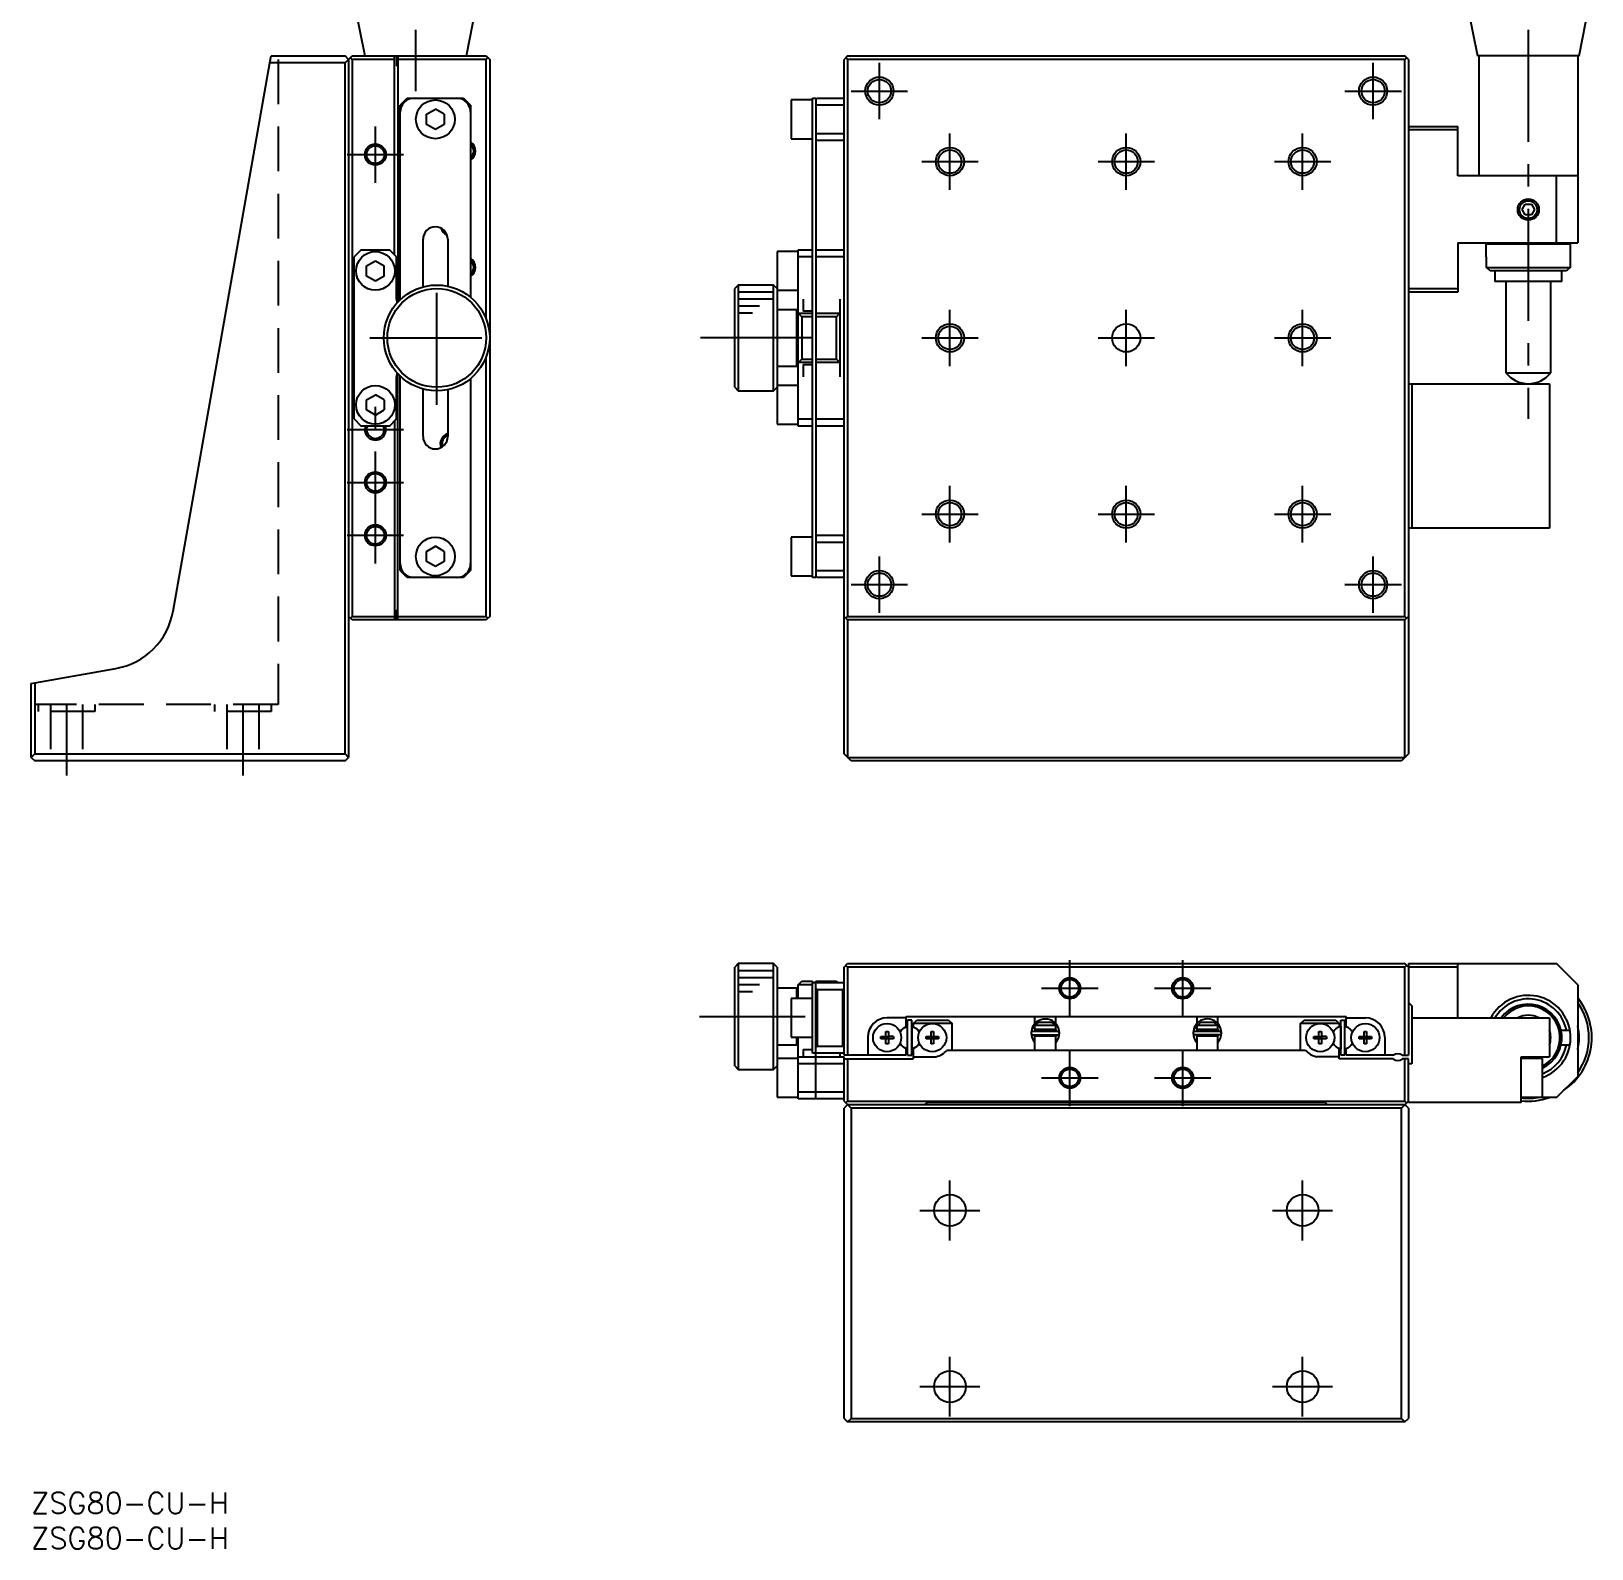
# Model space of a CAD drawing. Extents: x 0 to 486, y -8 to 348.
# Drawn here: x 0 to 221.2, y -8 to 207.2 of the extents above; entities that cross this region are included whole.
import ezdxf

# ---------------------------------------------------------------- set-up
doc = ezdxf.new("R2010")
doc.units = 0
doc.header["$LTSCALE"] = 0.5
doc.linetypes.add('CENTER', pattern=[50.8, 31.75, -6.35, 6.35, -6.35])
doc.linetypes.add('DASHED', pattern=[19.05, 12.7, -6.35])
for name, color, linetype in [('MSM_CENTER', 1, 'CENTER'), ('MSM_CONTINUOUS', 7, 'CONTINUOUS'), ('MSM_DASHED', 4, 'DASHED'), ('MSM_NARROW', 5, 'CONTINUOUS'), ('MSM_PART_NUMBER', 7, 'CONTINUOUS')]:
    doc.layers.add(name, color=color, linetype=linetype)
doc.styles.get("Standard").update_dxf_attribs({"font": 'txt.shx', "height": 3, "bigfont": 'bigfont.shx'})

# ---------------------------------------------------------------- blocks, each defined once
blk = doc.blocks.new('*U2')
at = {"layer": 'MSM_PART_NUMBER'}
blk.add_text('ZSG80-CU-H', height=3, dxfattribs=at).set_placement((0, -3))
blk = doc.blocks.new('*U3')
at = {"layer": 'MSM_PART_NUMBER'}
blk.add_text('ZSG80-CU-H', height=3, dxfattribs=at).set_placement((0, -8))

msp = doc.modelspace()

# ---------------------------------------------------------------- linework, layer by layer
at = {"layer": 'MSM_CENTER'}
for p, q in [((54.5, 258.25), (54.5, 198.75)), ((212.25, 258.25), (212.25, 152.250156)), ((120.25, 194.75), (120.25, 202.75)), ((190.25, 194.75), (190.25, 202.75)), ((116.25, 198.75), (124.25, 198.75)), ((186.25, 198.75), (194.25, 198.75)), ((48.8, 185.75), (48.8, 193.75)), ((130.25, 184.75), (130.25, 192.75)), ((155.25, 184.75), (155.25, 192.75)), ((180.25, 184.75), (180.25, 192.75)), ((44.8, 189.75), (52.8, 189.75)), ((126.25, 188.75), (134.25, 188.75)), ((151.25, 188.75), (159.25, 188.75)), ((176.25, 188.75), (184.25, 188.75)), ((57.5, 154.25), (57.5, 173.25)), ((130.25, 159.75), (130.25, 167.75)), ((155.25, 159.75), (155.25, 167.75)), ((180.25, 159.75), (180.25, 167.75)), ((48, 163.75), (67, 163.75)), ((110.75, 163.75), (94.75, 163.75)), ((126.25, 163.75), (134.25, 163.75)), ((151.25, 163.75), (159.25, 163.75)), ((176.25, 163.75), (184.25, 163.75)), ((48.8, 131.75), (48.8, 154.75)), ((44.8, 150.75), (52.8, 150.75)), ((44.8, 143.25), (52.8, 143.25)), ((130.25, 134.75), (130.25, 142.75)), ((155.25, 134.75), (155.25, 142.75)), ((180.25, 134.75), (180.25, 142.75)), ((126.25, 138.75), (134.25, 138.75)), ((151.25, 138.75), (159.25, 138.75)), ((176.25, 138.75), (184.25, 138.75)), ((44.8, 135.75), (52.8, 135.75)), ((120.25, 124.75), (120.25, 132.75)), ((190.25, 124.75), (190.25, 132.75)), ((116.25, 128.75), (124.25, 128.75)), ((186.25, 128.75), (194.25, 128.75)), ((5, 111.661837), (5, 101.661837)), ((30, 111.661837), (30, 101.661837)), ((147.25, 67.5), (147.25, 75.5)), ((163.25, 67.5), (163.25, 75.5)), ((143.25, 71.5), (151.25, 71.5)), ((159.25, 71.5), (167.25, 71.5)), ((94.75, 67.5), (109.75, 67.5)), ((147.25, 54.8), (147.25, 62.8)), ((163.25, 54.8), (163.25, 62.8)), ((143.25, 58.8), (151.25, 58.8)), ((159.25, 58.8), (167.25, 58.8)), ((130.25, 35.75), (130.25, 44.25)), ((180.25, 35.75), (180.25, 44.25)), ((126, 40), (134.5, 40)), ((176, 40), (184.5, 40)), ((130.25, 10.75), (130.25, 19.25)), ((180.25, 10.75), (180.25, 19.25)), ((126, 15), (134.5, 15)), ((176, 15), (184.5, 15))]:
    msp.add_line(p, q, dxfattribs=at)
at = {"layer": 'MSM_CONTINUOUS'}
for p, q in [((45.9, 210.75), (47.3, 203.75)), ((61.7, 203.75), (63.1, 210.75)), ((203.65, 210.75), (205.05, 203.75)), ((219.45, 203.75), (220.85, 210.75)), ((33.823673, 202.75), (34, 203.75)), ((34, 203.75), (44.5, 203.75)), ((45, 203.25), (44.5, 203.75)), ((44.5, 202.75), (45.5, 203.75)), ((45.5, 203.75), (64.5, 203.75)), ((51.5, 175.55), (51.5, 203.75)), ((51.8, 203.75), (51.8, 202.35)), ((52, 203.75), (52, 168.84902)), ((64.5, 203.75), (65, 203.25)), ((115.75, 203.75), (115.25, 203.25)), ((115.75, 203.75), (194.75, 203.75)), ((195.25, 203.25), (194.75, 203.75)), ((219.45, 203.75), (205.05, 203.75)), ((205.25, 203.75), (205.25, 186.75)), ((219.25, 203.75), (219.25, 177.25)), ((20.110244, 124.977281), (33.823673, 202.75)), ((44.5, 202.75), (33.823673, 202.75)), ((44.5, 104.75), (44.5, 202.75)), ((45, 203.25), (45, 104.25)), ((45.25, 203.5), (45.5, 203.25)), ((45.5, 203.25), (45.5, 124.25)), ((51.5, 203.25), (45.5, 203.25)), ((52, 202.35), (51.8, 202.35)), ((64.5, 203.25), (52, 203.25)), ((64.75, 203.5), (64.5, 203.25)), ((64.5, 166.442582), (64.5, 203.25)), ((65, 203.25), (65, 124.25)), ((115.25, 104.75), (115.25, 203.25)), ((115.75, 203.25), (115.5, 203.5)), ((115.75, 203.25), (115.75, 124.25)), ((194.75, 203.25), (115.75, 203.25)), ((194.75, 203.25), (195, 203.5)), ((194.75, 124.25), (194.75, 203.25)), ((195.25, 203.25), (195.25, 104.75)), ((53.1, 197.55), (52.3, 196.75)), ((53.1, 197.55), (53.3, 197.75)), ((53.42822, 197.55), (53.1, 197.55)), ((53.3, 197.75), (61.3, 197.75)), ((61.5, 197.55), (61.17178, 197.55)), ((61.3, 197.75), (61.5, 197.55)), ((62.3, 196.75), (61.5, 197.55)), ((107.75, 197.5), (107.75, 192)), ((110.75, 197.5), (107.75, 197.5)), ((110.75, 197.75), (111.25, 197.75)), ((110.75, 129.75), (110.75, 197.75)), ((111.45, 197.75), (111.25, 197.55)), ((111.25, 197.75), (111.25, 129.75)), ((111.45, 197.75), (115.05, 197.75)), ((115.25, 197.55), (115.05, 197.75)), ((52.3, 169.154628), (52.3, 196.75)), ((56.05, 195.471688), (57.3, 196.193376)), ((56.05, 194.028312), (56.05, 195.471688)), ((58.55, 195.471688), (57.3, 196.193376)), ((58.55, 195.471688), (58.55, 194.028312)), ((62.3, 196.75), (62.3, 169.512812)), ((115.25, 196.75), (111.25, 196.75)), ((57.3, 193.306624), (56.05, 194.028312)), ((58.55, 194.028312), (57.3, 193.306624)), ((111.25, 192.75), (115.25, 192.75)), ((195.25, 193.75), (202.25, 193.75)), ((202.25, 193.25), (195.25, 193.25)), ((202.25, 186.75), (202.25, 193.75)), ((107.75, 192), (110.75, 192)), ((111.25, 191.95), (111.45, 191.75)), ((115.05, 191.75), (111.45, 191.75)), ((115.05, 191.75), (115.25, 191.95)), ((219.25, 186.75), (202.25, 186.75)), ((216.25, 177.25), (216.25, 186.75)), ((211.383975, 181.95), (211.816987, 182.7)), ((211.816987, 181.2), (211.383975, 181.95)), ((211.816987, 182.7), (212.683013, 182.7)), ((212.683013, 182.7), (213.116025, 181.95)), ((213.116025, 181.95), (212.683013, 181.2)), ((212.683013, 181.2), (211.816987, 181.2)), ((55.55, 170.992065), (55.55, 177.75)), ((59.05, 177.75), (59.05, 171.088086)), ((202.25, 177.25), (202.25, 170.25)), ((202.25, 177.25), (219.25, 177.25)), ((206.45, 177.25), (206.25, 177.05)), ((218.25, 177.05), (206.25, 177.05)), ((206.25, 177.05), (206.25, 175.25)), ((218.25, 177.05), (218.05, 177.25)), ((218.25, 175.25), (218.25, 177.05)), ((46.8, 176.25), (45.8, 175.25)), ((45.8, 152.25), (45.8, 175.25)), ((46.8, 176.25), (50.8, 176.25)), ((51.8, 175.25), (50.8, 176.25)), ((51.8, 169.25), (51.8, 175.25)), ((105.75, 176), (105.75, 151.5)), ((108.75, 176), (105.75, 176)), ((108.75, 176.25), (110.75, 176.25)), ((108.75, 151.25), (108.75, 176.25)), ((110.75, 175.25), (108.75, 175.25)), ((111.25, 176.25), (115.25, 176.25)), ((115.25, 175.25), (111.25, 175.25)), ((206.33392, 175.25), (206.25, 175.25)), ((206.33392, 173.75), (206.33392, 175.25)), ((218.25, 175.25), (218.16608, 175.25)), ((218.16608, 175.25), (218.16608, 173.75)), ((47.55, 173.971688), (48.8, 174.693376)), ((47.55, 172.528312), (47.55, 173.971688)), ((48.8, 174.693376), (50.05, 173.971688)), ((50.05, 172.528312), (50.05, 173.971688)), ((206.33392, 173.75), (218.16608, 173.75)), ((206.841673, 173.25), (206.33392, 173.75)), ((217.658327, 173.25), (206.841673, 173.25)), ((207.5, 173.25), (207.5, 171.75)), ((217, 171.75), (217, 173.25)), ((218.16608, 173.75), (217.658327, 173.25)), ((48.8, 171.806624), (47.55, 172.528312)), ((50.05, 172.528312), (48.8, 171.806624)), ((100.25, 171.25), (99.75, 170.75)), ((99.75, 156.75), (99.75, 170.75)), ((100.25, 171.25), (100.25, 156.25)), ((105.25, 171.25), (100.25, 171.25)), ((105.25, 156.25), (105.25, 171.25)), ((105.75, 170.75), (105.25, 171.25)), ((105.75, 170.5), (108.75, 170.5)), ((195.25, 170.75), (202.25, 170.75)), ((217, 171.75), (207.5, 171.75)), ((209.075, 171.75), (209.075, 158.81718)), ((215.425, 158.81718), (215.425, 171.75)), ((109.45, 169.25), (109.45, 167.517949)), ((114.65, 169.25), (114.65, 158.25)), ((202.25, 170.25), (195.25, 170.25)), ((108.55, 167.75), (105.75, 167.75)), ((108.55, 159.75), (108.55, 167.75)), ((108.75, 167.55), (108.55, 167.75)), ((108.75, 167.25), (109.25, 166.75)), ((108.75, 167.25), (110.75, 167.25)), ((109.25, 166.75), (109.25, 160.75)), ((110.75, 166.75), (109.25, 166.75)), ((110.75, 167.517949), (109.45, 167.517949)), ((111.25, 167.25), (114.65, 167.25)), ((114.15, 166.75), (111.25, 166.75)), ((114.15, 166.75), (114.65, 167.25)), ((114.15, 160.75), (114.15, 166.75)), ((64.5, 124.25), (64.5, 161.057418)), ((105.75, 159.75), (108.55, 159.75)), ((108.55, 159.75), (108.75, 159.95)), ((108.75, 160.25), (109.25, 160.75)), ((110.75, 160.25), (108.75, 160.25)), ((109.25, 160.75), (110.75, 160.75)), ((109.45, 159.982051), (110.75, 159.982051)), ((109.45, 159.982051), (109.45, 158.25)), ((111.25, 160.75), (114.15, 160.75)), ((114.65, 160.25), (111.25, 160.25)), ((114.15, 160.75), (114.65, 160.25)), ((51.8, 152.25), (51.8, 158.25)), ((52, 123.75), (52, 158.65098)), ((52.3, 130.75), (52.3, 158.345372)), ((62.3, 157.987188), (62.3, 130.75)), ((195.25, 157.25), (215.25, 157.25)), ((195.75, 157.25), (195.75, 136.75)), ((209.075, 158.81718), (215.425, 158.81718)), ((215.25, 157.25), (215.25, 136.75)), ((47.55, 154.971688), (48.8, 155.693376)), ((47.55, 153.528312), (47.55, 154.971688)), ((50.05, 154.971688), (48.8, 155.693376)), ((50.05, 154.971688), (50.05, 153.528312)), ((55.55, 149.75), (55.55, 156.507935)), ((59.05, 156.411914), (59.05, 149.75)), ((99.75, 156.75), (100.25, 156.25)), ((100.25, 156.25), (105.25, 156.25)), ((105.25, 156.25), (105.75, 156.75)), ((108.75, 157), (105.75, 157)), ((48.8, 152.806624), (47.55, 153.528312)), ((48.8, 152.806624), (50.05, 153.528312)), ((45.8, 152.25), (46.8, 151.25)), ((50.8, 151.25), (46.8, 151.25)), ((50.8, 151.25), (51.8, 152.25)), ((51.5, 151.95), (51.5, 123.75)), ((105.75, 151.5), (108.75, 151.5)), ((108.75, 152.25), (110.75, 152.25)), ((110.75, 151.25), (108.75, 151.25)), ((111.25, 152.25), (115.25, 152.25)), ((115.25, 151.25), (111.25, 151.25)), ((107.75, 135.5), (107.75, 130)), ((110.75, 135.5), (107.75, 135.5)), ((111.45, 135.75), (111.25, 135.55)), ((111.45, 135.75), (115.05, 135.75)), ((115.25, 135.55), (115.05, 135.75)), ((215.25, 136.75), (195.25, 136.75)), ((56.05, 133.471688), (57.3, 134.193376)), ((56.05, 132.028312), (56.05, 133.471688)), ((58.55, 133.471688), (57.3, 134.193376)), ((58.55, 133.471688), (58.55, 132.028312)), ((115.25, 134.75), (111.25, 134.75)), ((52.3, 130.75), (53.1, 129.95)), ((57.3, 131.306624), (56.05, 132.028312)), ((58.55, 132.028312), (57.3, 131.306624)), ((61.5, 129.95), (62.3, 130.75)), ((111.25, 130.75), (115.25, 130.75)), ((53.1, 129.95), (53.42822, 129.95)), ((53.3, 129.75), (53.1, 129.95)), ((61.3, 129.75), (53.3, 129.75)), ((61.17178, 129.95), (61.5, 129.95)), ((61.5, 129.95), (61.3, 129.75)), ((107.75, 130), (110.75, 130)), ((111.25, 129.75), (110.75, 129.75)), ((111.25, 129.95), (111.45, 129.75)), ((115.05, 129.75), (111.45, 129.75)), ((115.05, 129.75), (115.25, 129.95)), ((45.5, 123.75), (45, 124.25)), ((45.5, 124.25), (45.25, 124)), ((45.5, 124.25), (51.5, 124.25)), ((51.8, 123.75), (51.8, 125.15)), ((52, 125.15), (51.8, 125.15)), ((52, 124.25), (64.5, 124.25)), ((64.5, 124.25), (64.75, 124)), ((65, 124.25), (64.5, 123.75)), ((115.25, 124.25), (115.75, 123.75)), ((115.5, 124), (115.75, 124.25)), ((115.75, 124.25), (194.75, 124.25)), ((195, 124), (194.75, 124.25)), ((194.75, 123.75), (195.25, 124.25)), ((64.5, 123.75), (45.5, 123.75)), ((194.75, 123.75), (115.75, 123.75)), ((115.75, 123.75), (115.75, 104.25)), ((194.75, 104.25), (194.75, 123.75)), ((0.5, 114.838163), (11.998649, 116.865685)), ((0, 114.75), (0.5, 114.838163)), ((0, 104.25), (0, 114.75)), ((0.5, 114.838163), (0.5, 104.75)), ((0.5, 104.75), (0, 104.25)), ((0, 104.25), (0.5, 103.75)), ((0.5, 104.75), (44.5, 104.75)), ((45, 104.25), (44.5, 104.75)), ((44.5, 103.75), (45, 104.25)), ((116.25, 103.75), (115.25, 104.75)), ((115.75, 104.25), (194.75, 104.25)), ((195.25, 104.75), (194.25, 103.75)), ((44.5, 103.75), (0.5, 103.75)), ((194.25, 103.75), (116.25, 103.75)), ((100.25, 75), (99.75, 74.5)), ((99.75, 60.5), (99.75, 74.5)), ((100.25, 75), (100.25, 60)), ((105.25, 75), (100.25, 75)), ((105.25, 60), (105.25, 75)), ((105.75, 74.5), (105.25, 75)), ((105.75, 74.5), (105.75, 56.05)), ((115.25, 74.5), (115.75, 75)), ((115.25, 62), (115.25, 74.5)), ((115.5, 74.75), (115.75, 74.5)), ((115.75, 75), (194.75, 75)), ((115.75, 74.5), (115.75, 62)), ((194.75, 74.5), (115.75, 74.5)), ((195.25, 74.5), (194.75, 75)), ((194.75, 74.5), (195, 74.75)), ((194.75, 62), (194.75, 74.5)), ((195.25, 75), (216.25, 75)), ((195.25, 75), (195.25, 62)), ((202.25, 74.5), (195.25, 74.5)), ((202.25, 67.3), (202.25, 75)), ((219.25, 72), (216.25, 75)), ((108.55, 71.5), (105.75, 71.5)), ((108.55, 70.05), (108.55, 71.5)), ((108.75, 71.3), (108.55, 71.5)), ((108.75, 72), (109.25, 72.5)), ((110.75, 72), (108.75, 72)), ((108.75, 70.05), (108.75, 72)), ((109.25, 72.5), (110.75, 72.5)), ((110.75, 62.3), (110.75, 72.5)), ((110.75, 72.3), (115.25, 72.3)), ((111.25, 55.8), (111.25, 72.5)), ((111.25, 72.5), (114.15, 72.5)), ((111.25, 71.5), (111.45, 71.3)), ((111.45, 71.3), (111.45, 63.3)), ((115.05, 71.3), (111.45, 71.3)), ((114.15, 72.5), (114.35, 72.3)), ((115.05, 71.3), (115.25, 71.5)), ((115.05, 63.3), (115.05, 71.3)), ((219.25, 72), (219.25, 59)), ((107.75, 70.05), (107.75, 64.55)), ((110.75, 70.05), (107.75, 70.05)), ((195.25, 69.5), (195.75, 69)), ((195.75, 69), (195.75, 60.8)), ((124.05, 67.3), (121.35, 67.3)), ((124.05, 67.5), (186.45, 67.5)), ((124.05, 66.044412), (124.05, 67.5)), ((124.25, 62), (124.25, 67)), ((124.85, 67), (124.25, 67)), ((124.85, 62), (124.85, 67)), ((125.05, 66.5), (125.55, 67)), ((130.55, 66.5), (125.05, 66.5)), ((125.05, 66.5), (125.05, 66.044412)), ((125.55, 67), (130.05, 67)), ((130.05, 67), (130.55, 66.5)), ((130.55, 62.7), (130.55, 66.5)), ((142.25, 67.5), (142.25, 66.444331)), ((142.304317, 66.2), (142.833485, 66.7)), ((142.833485, 66.7), (144.666515, 66.7)), ((144.666515, 66.7), (145.195683, 66.2)), ((145.25, 66.488251), (145.25, 67.5)), ((165.25, 67.5), (165.25, 66.496318)), ((165.304317, 66.2), (165.833485, 66.7)), ((165.833485, 66.7), (167.666515, 66.7)), ((167.666515, 66.7), (168.195683, 66.2)), ((168.25, 66.454798), (168.25, 67.5)), ((179.95, 66.5), (180.45, 67)), ((179.95, 62.7), (179.95, 66.5)), ((185.45, 66.5), (179.95, 66.5)), ((180.45, 67), (184.95, 67)), ((184.95, 67), (185.45, 66.5)), ((185.45, 66.5), (185.45, 66.044412)), ((185.65, 62), (185.65, 67)), ((185.65, 67), (186.25, 67)), ((186.25, 62), (186.25, 67)), ((186.45, 66.044412), (186.45, 67.5)), ((186.45, 67.3), (189.15, 67.3)), ((195.75, 67.3), (215.25, 67.3)), ((215.25, 67.3), (215.25, 61.8)), ((107.75, 64.55), (110.75, 64.55)), ((108.55, 63.5), (108.55, 64.55)), ((108.75, 55.8), (108.75, 64.55)), ((118.6, 64.55), (118.6, 62)), ((120.463639, 64.68), (121.17, 64.68)), ((120.463639, 64.32), (120.463639, 64.68)), ((121.17, 64.32), (120.463639, 64.32)), ((121.17, 65.386361), (121.53, 65.386361)), ((121.17, 64.68), (121.17, 65.386361)), ((121.180372, 64.669628), (121.17, 64.68)), ((121.180372, 64.330372), (121.17, 64.32)), ((121.17, 63.613639), (121.17, 64.32)), ((121.180372, 64.330372), (121.180372, 64.669628)), ((121.180372, 64.669628), (121.519628, 64.669628)), ((121.519628, 64.330372), (121.180372, 64.330372)), ((121.519628, 64.669628), (121.53, 64.68)), ((121.519628, 64.669628), (121.519628, 64.330372)), ((121.519628, 64.330372), (121.53, 64.32)), ((121.53, 65.386361), (121.53, 64.68)), ((122.236361, 64.68), (121.53, 64.68)), ((121.53, 64.32), (121.53, 63.613639)), ((122.236361, 64.32), (121.53, 64.32)), ((122.236361, 64.68), (122.236361, 64.32)), ((123.75625, 65.874815), (124.05, 66.044412)), ((124.850002, 66.15), (124.850002, 62.85)), ((125.05, 66.044412), (125.34375, 65.874815)), ((126.863639, 64.68), (127.57, 64.68)), ((126.863639, 64.32), (126.863639, 64.68)), ((127.57, 64.32), (126.863639, 64.32)), ((127.57, 65.386361), (127.93, 65.386361)), ((127.57, 64.68), (127.57, 65.386361)), ((127.580372, 64.669628), (127.57, 64.68)), ((127.580372, 64.330372), (127.57, 64.32)), ((127.57, 63.613639), (127.57, 64.32)), ((127.580372, 64.330372), (127.580372, 64.669628)), ((127.580372, 64.669628), (127.919628, 64.669628)), ((127.919628, 64.330372), (127.580372, 64.330372)), ((127.919628, 64.669628), (127.93, 64.68)), ((127.919628, 64.669628), (127.919628, 64.330372)), ((127.919628, 64.330372), (127.93, 64.32)), ((127.93, 65.386361), (127.93, 64.68)), ((127.93, 64.68), (128.636361, 64.68)), ((127.93, 64.32), (127.93, 63.613639)), ((128.636361, 64.32), (127.93, 64.32)), ((128.636361, 64.68), (128.636361, 64.32)), ((141.904587, 65.865409), (141.770838, 65.174163)), ((141.869677, 65.676034), (141.86882, 65.640295)), ((141.86882, 65.640295), (141.869748, 65.604558)), ((141.872318, 65.711689), (141.869677, 65.676034)), ((141.869748, 65.604558), (141.87246, 65.56891)), ((141.876738, 65.747172), (141.872318, 65.711689)), ((141.87246, 65.56891), (141.876949, 65.53344)), ((141.882925, 65.782397), (141.876738, 65.747172)), ((141.876949, 65.53344), (141.883205, 65.498233)), ((141.890866, 65.817276), (141.882925, 65.782397)), ((141.883205, 65.498233), (141.891211, 65.463376)), ((141.900541, 65.851725), (141.890866, 65.817276)), ((141.891211, 65.463376), (141.900948, 65.428954)), ((141.911927, 65.885656), (141.900541, 65.851725)), ((141.900948, 65.428954), (141.912394, 65.395051)), ((141.920799, 65.906149), (141.904587, 65.865409)), ((141.924264, 65.917243), (141.911927, 65.885656)), ((141.912394, 65.395051), (141.925521, 65.36175)), ((141.924761, 65.918096), (141.924264, 65.917243)), ((141.930146, 65.920714), (141.924761, 65.918096)), ((141.925521, 65.36175), (141.926299, 65.359919)), ((141.929068, 65.926138), (142.185626, 65.84982)), ((141.94359, 65.959366), (141.929094, 65.926025)), ((141.934842, 65.921198), (141.930146, 65.920714)), ((141.940813, 65.921094), (141.934842, 65.921198)), ((141.948019, 65.920404), (141.940813, 65.921094)), ((141.956414, 65.919132), (141.948019, 65.920404)), ((141.965944, 65.917286), (141.956414, 65.919132)), ((141.976547, 65.914879), (141.965944, 65.917286)), ((141.988155, 65.911926), (141.976547, 65.914879)), ((142.000693, 65.908445), (141.988155, 65.911926)), ((145.544371, 65.370506), (141.994371, 65.370506)), ((141.994371, 64.920506), (145.544371, 64.920506)), ((142.014079, 65.90446), (142.000693, 65.908445)), ((142.028227, 65.899997), (142.014079, 65.90446)), ((142.043045, 65.895083), (142.028227, 65.899997)), ((142.058438, 65.889752), (142.043045, 65.895083)), ((142.074305, 65.884036), (142.058438, 65.889752)), ((142.090545, 65.877975), (142.074305, 65.884036)), ((142.107052, 65.871605), (142.090545, 65.877975)), ((142.12372, 65.86497), (142.107052, 65.871605)), ((142.14044, 65.858111), (142.12372, 65.86497)), ((142.157104, 65.851074), (142.14044, 65.858111)), ((142.173605, 65.843903), (142.157104, 65.851074)), ((142.189836, 65.836645), (142.173605, 65.843903)), ((142.185626, 65.84982), (142.250008, 65.818646)), ((142.205692, 65.829347), (142.189836, 65.836645)), ((142.221071, 65.822056), (142.205692, 65.829347)), ((142.235872, 65.81482), (142.221071, 65.822056)), ((142.283984, 64.699949), (142.234766, 64.920454)), ((142.25, 65.807684), (142.235872, 65.81482)), ((145.25, 66.2), (142.25, 66.2)), ((142.25, 66.2), (142.25, 65.7)), ((142.25, 65.7), (145.25, 65.7)), ((145.25, 64.7), (142.25, 64.7)), ((142.25, 64.7), (142.25, 62.7)), ((142.318851, 65.645132), (142.319413, 65.658754)), ((142.318989, 65.631503), (142.318851, 65.645132)), ((142.319826, 65.617903), (142.318989, 65.631503)), ((142.319413, 65.658754), (142.320673, 65.672332)), ((142.321358, 65.60437), (142.319826, 65.617903)), ((142.320673, 65.672332), (142.322628, 65.685829)), ((142.32358, 65.590938), (142.321358, 65.60437)), ((142.322628, 65.685829), (142.325273, 65.699208)), ((142.326483, 65.577644), (142.32358, 65.590938)), ((142.325273, 65.699208), (142.325453, 65.700004)), ((142.33006, 65.564523), (142.326483, 65.577644)), ((142.334297, 65.551608), (142.33006, 65.564523)), ((142.339183, 65.538932), (142.334297, 65.551608)), ((142.344701, 65.526528), (142.339183, 65.538932)), ((142.350835, 65.514425), (142.344701, 65.526528)), ((142.357568, 65.502655), (142.350835, 65.514425)), ((142.364879, 65.491244), (142.357568, 65.502655)), ((142.358855, 65.5), (142.75, 65.5)), ((142.372749, 65.48022), (142.364879, 65.491244)), ((142.381155, 65.469609), (142.372749, 65.48022)), ((142.390075, 65.459434), (142.381155, 65.469609)), ((142.399484, 65.44972), (142.390075, 65.459434)), ((142.409359, 65.440487), (142.399484, 65.44972)), ((142.419673, 65.431756), (142.409359, 65.440487)), ((142.4304, 65.423546), (142.419673, 65.431756)), ((142.441515, 65.415875), (142.4304, 65.423546)), ((142.452988, 65.408759), (142.441515, 65.415875)), ((142.464794, 65.402213), (142.452988, 65.408759)), ((142.476902, 65.396251), (142.464794, 65.402213)), ((142.489284, 65.390885), (142.476902, 65.396251)), ((142.501911, 65.386126), (142.489284, 65.390885)), ((142.514753, 65.381986), (142.501911, 65.386126)), ((142.527781, 65.378471), (142.514753, 65.381986)), ((142.540963, 65.37559), (142.527781, 65.378471)), ((142.554271, 65.373349), (142.540963, 65.37559)), ((142.567672, 65.371752), (142.554271, 65.373349)), ((142.581137, 65.370804), (142.567672, 65.371752)), ((142.593923, 65.370506), (142.581137, 65.370804)), ((142.75, 65.7), (142.75, 65.370506)), ((142.75, 64.920506), (142.75, 64.7)), ((144.75, 65.370506), (144.75, 65.7)), ((144.75, 65.5), (145.179668, 65.5)), ((144.75, 64.7), (144.75, 64.920506)), ((144.948374, 65.37053), (144.944819, 65.370506)), ((144.961866, 65.371034), (144.948374, 65.37053)), ((144.97532, 65.372188), (144.961866, 65.371034)), ((144.988706, 65.373991), (144.97532, 65.372188)), ((145.001993, 65.376439), (144.988706, 65.373991)), ((145.01515, 65.379527), (145.001993, 65.376439)), ((145.028145, 65.383251), (145.01515, 65.379527)), ((145.040949, 65.387602), (145.028145, 65.383251)), ((145.053531, 65.392571), (145.040949, 65.387602)), ((145.065862, 65.39815), (145.053531, 65.392571)), ((145.07791, 65.404326), (145.065862, 65.39815)), ((145.089646, 65.411087), (145.07791, 65.404326)), ((145.101043, 65.418419), (145.089646, 65.411087)), ((145.11207, 65.426305), (145.101043, 65.418419)), ((145.1227, 65.434731), (145.11207, 65.426305)), ((145.132905, 65.443676), (145.1227, 65.434731)), ((145.142659, 65.453121), (145.132905, 65.443676)), ((145.151935, 65.463045), (145.142659, 65.453121)), ((145.160709, 65.473425), (145.151935, 65.463045)), ((145.168957, 65.484236), (145.160709, 65.473425)), ((145.176654, 65.495454), (145.168957, 65.484236)), ((145.18378, 65.50705), (145.176654, 65.495454)), ((145.190314, 65.518997), (145.18378, 65.50705)), ((145.196237, 65.531264), (145.190314, 65.518997)), ((145.201531, 65.54382), (145.196237, 65.531264)), ((145.20618, 65.556634), (145.201531, 65.54382)), ((145.210171, 65.569671), (145.20618, 65.556634)), ((145.213491, 65.582897), (145.210171, 65.569671)), ((145.213286, 65.700016), (145.215139, 65.69119)), ((145.21613, 65.596277), (145.213491, 65.582897)), ((145.215139, 65.69119), (145.217368, 65.677754)), ((145.21808, 65.609775), (145.21613, 65.596277)), ((145.217368, 65.677754), (145.218907, 65.664216)), ((145.217546, 65.700031), (145.303989, 65.370523)), ((145.219335, 65.623354), (145.21808, 65.609775)), ((145.218907, 65.664216), (145.219749, 65.650612)), ((145.219892, 65.636979), (145.219335, 65.623354)), ((145.219749, 65.650612), (145.219892, 65.636979)), ((145.25, 65.7), (145.25, 66.2)), ((145.25, 62.7), (145.25, 64.7)), ((145.254844, 64.699831), (145.250234, 64.684677)), ((145.303663, 64.920452), (145.254844, 64.699831)), ((145.613551, 65.916771), (145.600598, 65.947029)), ((145.635113, 65.8615), (145.614478, 65.917243)), ((164.866904, 65.874638), (164.733155, 65.183391)), ((164.831993, 65.685263), (164.831136, 65.649523)), ((164.831136, 65.649523), (164.832065, 65.613786)), ((164.834635, 65.720918), (164.831993, 65.685263)), ((164.832065, 65.613786), (164.834777, 65.578139)), ((164.839054, 65.756401), (164.834635, 65.720918)), ((164.834777, 65.578139), (164.839266, 65.542669)), ((164.845242, 65.791625), (164.839054, 65.756401)), ((164.839266, 65.542669), (164.845521, 65.507462)), ((164.853182, 65.826504), (164.845242, 65.791625)), ((164.845521, 65.507462), (164.853527, 65.472605)), ((164.862857, 65.860953), (164.853182, 65.826504)), ((164.853527, 65.472605), (164.863265, 65.438183)), ((164.874243, 65.894885), (164.862857, 65.860953)), ((164.863265, 65.438183), (164.87471, 65.404279)), ((164.883115, 65.915377), (164.866904, 65.874638)), ((164.88658, 65.926472), (164.874243, 65.894885)), ((164.87471, 65.404279), (164.887837, 65.370978)), ((164.887077, 65.927325), (164.88658, 65.926472)), ((164.892665, 65.929981), (164.887077, 65.927325)), ((164.887837, 65.370978), (164.888615, 65.369147)), ((164.905907, 65.968594), (164.88875, 65.928946)), ((164.891385, 65.935367), (165.147942, 65.859048)), ((164.897228, 65.930428), (164.892665, 65.929981)), ((164.902972, 65.930332), (164.897228, 65.930428)), ((164.909864, 65.929691), (164.902972, 65.930332)), ((164.917862, 65.92851), (164.909864, 65.929691)), ((164.926918, 65.926795), (164.917862, 65.92851)), ((164.936978, 65.924558), (164.926918, 65.926795)), ((164.947982, 65.921812), (164.936978, 65.924558)), ((164.959863, 65.918572), (164.947982, 65.921812)), ((168.506687, 65.379734), (164.956687, 65.379734)), ((164.956687, 64.929734), (168.506687, 64.929734)), ((164.97255, 65.914859), (164.959863, 65.918572)), ((164.985967, 65.910695), (164.97255, 65.914859)), ((165.000034, 65.906104), (164.985967, 65.910695)), ((165.014665, 65.901115), (165.000034, 65.906104)), ((165.029774, 65.895757), (165.014665, 65.901115)), ((165.04527, 65.890063), (165.029774, 65.895757)), ((165.061059, 65.884066), (165.04527, 65.890063)), ((165.077046, 65.877803), (165.061059, 65.884066)), ((165.093136, 65.871311), (165.077046, 65.877803)), ((165.109233, 65.864629), (165.093136, 65.871311)), ((165.125239, 65.857797), (165.109233, 65.864629)), ((165.141059, 65.850857), (165.125239, 65.857797)), ((165.156597, 65.843849), (165.141059, 65.850857)), ((165.147942, 65.859048), (165.250025, 65.806907)), ((165.17176, 65.836817), (165.156597, 65.843849)), ((165.186458, 65.829802), (165.17176, 65.836817)), ((165.200602, 65.822846), (165.186458, 65.829802)), ((165.249169, 64.699754), (165.197082, 64.929682)), ((165.214107, 65.815991), (165.200602, 65.822846)), ((165.226892, 65.809278), (165.214107, 65.815991)), ((165.23888, 65.802748), (165.226892, 65.809278)), ((165.25, 65.79644), (165.23888, 65.802748)), ((168.25, 66.2), (165.25, 66.2)), ((165.25, 66.2), (165.25, 65.7)), ((165.25, 65.7), (168.25, 65.7)), ((168.25, 64.7), (165.25, 64.7)), ((165.25, 64.7), (165.25, 62.7)), ((165.281168, 65.654361), (165.281729, 65.667983)), ((165.281306, 65.640732), (165.281168, 65.654361)), ((165.282143, 65.627132), (165.281306, 65.640732)), ((165.281729, 65.667983), (165.282989, 65.68156)), ((165.283674, 65.613598), (165.282143, 65.627132)), ((165.282989, 65.68156), (165.284945, 65.695057)), ((165.285896, 65.600167), (165.283674, 65.613598)), ((165.284945, 65.695057), (165.285842, 65.700015)), ((165.2888, 65.586873), (165.285896, 65.600167)), ((165.292376, 65.573751), (165.2888, 65.586873)), ((165.296614, 65.560836), (165.292376, 65.573751)), ((165.301499, 65.548161), (165.296614, 65.560836)), ((165.307017, 65.535756), (165.301499, 65.548161)), ((165.313152, 65.523654), (165.307017, 65.535756)), ((165.319884, 65.511883), (165.313152, 65.523654)), ((165.327196, 65.500473), (165.319884, 65.511883)), ((165.335066, 65.489449), (165.327196, 65.500473)), ((165.327276, 65.5), (165.75, 65.5)), ((165.343472, 65.478837), (165.335066, 65.489449)), ((165.352391, 65.468663), (165.343472, 65.478837)), ((165.3618, 65.458949), (165.352391, 65.468663)), ((165.371675, 65.449716), (165.3618, 65.458949)), ((165.381989, 65.440985), (165.371675, 65.449716)), ((165.392717, 65.432775), (165.381989, 65.440985)), ((165.403831, 65.425104), (165.392717, 65.432775)), ((165.415305, 65.417987), (165.403831, 65.425104)), ((165.42711, 65.411441), (165.415305, 65.417987)), ((165.439218, 65.405479), (165.42711, 65.411441)), ((165.4516, 65.400113), (165.439218, 65.405479)), ((165.464227, 65.395355), (165.4516, 65.400113)), ((165.477069, 65.391214), (165.464227, 65.395355)), ((165.490097, 65.3877), (165.477069, 65.391214)), ((165.50328, 65.384819), (165.490097, 65.3877)), ((165.516587, 65.382577), (165.50328, 65.384819)), ((165.529989, 65.380981), (165.516587, 65.382577)), ((165.543453, 65.380033), (165.529989, 65.380981)), ((165.556239, 65.379734), (165.543453, 65.380033)), ((165.75, 65.7), (165.75, 65.379734)), ((165.75, 64.929734), (165.75, 64.7)), ((167.75, 65.379734), (167.75, 65.7)), ((167.75, 65.5), (168.136232, 65.5)), ((167.75, 64.7), (167.75, 64.929734)), ((167.910691, 65.379758), (167.907136, 65.379734)), ((167.924182, 65.380262), (167.910691, 65.379758)), ((167.937637, 65.381416), (167.924182, 65.380262)), ((167.951023, 65.383219), (167.937637, 65.381416)), ((167.964309, 65.385667), (167.951023, 65.383219)), ((167.977466, 65.388756), (167.964309, 65.385667)), ((167.990462, 65.392479), (167.977466, 65.388756)), ((168.003266, 65.39683), (167.990462, 65.392479)), ((168.015848, 65.4018), (168.003266, 65.39683)), ((168.028178, 65.407378), (168.015848, 65.4018)), ((168.040226, 65.413554), (168.028178, 65.407378)), ((168.051963, 65.420315), (168.040226, 65.413554)), ((168.063359, 65.427647), (168.051963, 65.420315)), ((168.074386, 65.435534), (168.063359, 65.427647)), ((168.085016, 65.443959), (168.074386, 65.435534)), ((168.095222, 65.452904), (168.085016, 65.443959)), ((168.104975, 65.46235), (168.095222, 65.452904)), ((168.114252, 65.472274), (168.104975, 65.46235)), ((168.123026, 65.482653), (168.114252, 65.472274)), ((168.131273, 65.493465), (168.123026, 65.482653)), ((168.138971, 65.504682), (168.131273, 65.493465)), ((168.146097, 65.516279), (168.138971, 65.504682)), ((168.152631, 65.528226), (168.146097, 65.516279)), ((168.158553, 65.540493), (168.152631, 65.528226)), ((168.163847, 65.553049), (168.158553, 65.540493)), ((168.168497, 65.565862), (168.163847, 65.553049)), ((168.172487, 65.578899), (168.168497, 65.565862)), ((168.175807, 65.592125), (168.172487, 65.578899)), ((168.178446, 65.605505), (168.175807, 65.592125)), ((168.177536, 65.700002), (168.179685, 65.686982)), ((168.180396, 65.619003), (168.178446, 65.605505)), ((168.179685, 65.686982), (168.181223, 65.673444)), ((168.181652, 65.632583), (168.180396, 65.619003)), ((168.181223, 65.673444), (168.182065, 65.65984)), ((168.182208, 65.646208), (168.181652, 65.632583)), ((168.182065, 65.65984), (168.182208, 65.646208)), ((168.183344, 65.700086), (168.266306, 65.379752)), ((168.265979, 64.92968), (168.214396, 64.699908)), ((168.25, 65.7), (168.25, 66.2)), ((168.25, 62.7), (168.25, 64.7)), ((168.575868, 65.926), (168.562915, 65.956258)), ((168.59743, 65.870729), (168.576795, 65.926472)), ((181.863639, 64.68), (182.57, 64.68)), ((181.863639, 64.32), (181.863639, 64.68)), ((182.57, 64.32), (181.863639, 64.32)), ((182.57, 65.386361), (182.93, 65.386361)), ((182.57, 64.68), (182.57, 65.386361)), ((182.580372, 64.669628), (182.57, 64.68)), ((182.580372, 64.330372), (182.57, 64.32)), ((182.57, 63.613639), (182.57, 64.32)), ((182.580372, 64.330372), (182.580372, 64.669628)), ((182.580372, 64.669628), (182.919628, 64.669628)), ((182.919628, 64.330372), (182.580372, 64.330372)), ((182.919628, 64.669628), (182.93, 64.68)), ((182.919628, 64.669628), (182.919628, 64.330372)), ((182.919628, 64.330372), (182.93, 64.32)), ((182.93, 65.386361), (182.93, 64.68)), ((183.636361, 64.68), (182.93, 64.68)), ((182.93, 64.32), (182.93, 63.613639)), ((183.636361, 64.32), (182.93, 64.32)), ((183.636361, 64.68), (183.636361, 64.32)), ((185.45, 66.044412), (185.15625, 65.874815)), ((185.649998, 66.15), (185.649998, 62.85)), ((186.74375, 65.874815), (186.45, 66.044412)), ((188.263639, 64.32), (188.263639, 64.68)), ((188.263639, 64.68), (188.97, 64.68)), ((188.97, 64.32), (188.263639, 64.32)), ((188.97, 65.386361), (189.33, 65.386361)), ((188.97, 64.68), (188.97, 65.386361)), ((188.980372, 64.669628), (188.97, 64.68)), ((188.980372, 64.330372), (188.97, 64.32)), ((188.97, 63.613639), (188.97, 64.32)), ((188.980372, 64.330372), (188.980372, 64.669628)), ((188.980372, 64.669628), (189.319628, 64.669628)), ((189.319628, 64.330372), (188.980372, 64.330372)), ((189.319628, 64.669628), (189.33, 64.68)), ((189.319628, 64.669628), (189.319628, 64.330372)), ((189.319628, 64.330372), (189.33, 64.32)), ((189.33, 65.386361), (189.33, 64.68)), ((189.33, 64.68), (190.036361, 64.68)), ((189.33, 64.32), (189.33, 63.613639)), ((190.036361, 64.32), (189.33, 64.32)), ((190.036361, 64.68), (190.036361, 64.32)), ((191.9, 64.55), (191.9, 62)), ((218.16608, 65.5), (216.893544, 65.5)), ((105.75, 63.5), (108.55, 63.5)), ((108.55, 63.5), (108.75, 63.7)), ((109.45, 62.8), (110.75, 62.8)), ((109.45, 62.8), (109.45, 61.8)), ((115.25, 62.3), (110.75, 62.3)), ((111.45, 63.3), (111.25, 63.1)), ((111.45, 63.3), (115.05, 63.3)), ((114.65, 62.3), (114.65, 61.8)), ((115.25, 63.1), (115.05, 63.3)), ((124.05, 62), (115.25, 62)), ((121.53, 63.613639), (121.17, 63.613639)), ((124.05, 62.955588), (123.75625, 63.125185)), ((124.05, 62), (124.05, 62.955588)), ((124.25, 62), (124.85, 62)), ((125.34375, 63.125185), (125.05, 62.955588)), ((125.05, 62.955588), (125.05, 61.5)), ((127.93, 63.613639), (127.57, 63.613639)), ((180.670938, 62.7), (129.829062, 62.7)), ((182.93, 63.613639), (182.57, 63.613639)), ((185.15625, 63.125185), (185.45, 62.955588)), ((185.45, 61.5), (185.45, 62.955588)), ((186.25, 62), (185.65, 62)), ((186.45, 62.955588), (186.74375, 63.125185)), ((186.45, 62), (186.45, 62.955588)), ((193.15, 62), (186.45, 62)), ((189.33, 63.613639), (188.97, 63.613639)), ((194.35, 62), (195.25, 62)), ((216.893544, 63.5), (218.16608, 63.5)), ((99.75, 60.5), (100.25, 60)), ((100.25, 60), (105.25, 60)), ((105.25, 60), (105.75, 60.5)), ((108.75, 61.55), (105.75, 61.55)), ((108.75, 61.8), (115.25, 61.8)), ((115.25, 60.8), (108.75, 60.8)), ((115.25, 55.5), (115.25, 61.8)), ((115.25, 61.5), (125.05, 61.5)), ((115.75, 61.5), (115.75, 55.5)), ((125.05, 61.8), (128.272015, 61.8)), ((185.45, 61.8), (182.227985, 61.8)), ((193.088562, 61.5), (185.45, 61.5)), ((195.25, 61.5), (194.411438, 61.5)), ((194.75, 55.5), (194.75, 61.5)), ((195.25, 55.3), (195.25, 61.5)), ((195.75, 60.8), (195.25, 60.8)), ((211.25, 61.8), (215.25, 61.8)), ((211.25, 55.3), (211.25, 61.8)), ((214.25, 61.55), (211.25, 61.55)), ((214.25, 56.05), (214.25, 61.55)), ((216.25, 56), (219.25, 59)), ((105.75, 56.05), (108.75, 56.05)), ((108.75, 56.8), (115.25, 56.8)), ((115.25, 55.8), (108.75, 55.8)), ((115.25, 55.5), (116.25, 54.5)), ((115.75, 55.5), (115.5, 55.25)), ((115.75, 55.5), (194.75, 55.5)), ((126.75, 55), (127.1, 55.35)), ((127.1, 55.35), (183.4, 55.35)), ((183.4, 55.35), (183.75, 55)), ((195.25, 55.5), (194.25, 54.5)), ((195, 55.25), (194.75, 55.5)), ((211.25, 56.05), (214.25, 56.05)), ((216.25, 56), (211.25, 56)), ((115.75, 55), (115.25, 54.5)), ((115.25, 10.5), (115.25, 54.5)), ((115.75, 55), (194.75, 55)), ((194.25, 54.5), (116.25, 54.5)), ((116.25, 54.5), (116.25, 10.5)), ((194.25, 10.5), (194.25, 54.5)), ((195.25, 54.5), (194.75, 55)), ((211.25, 55.3), (195.25, 55.3)), ((195.25, 54.5), (195.25, 10.5)), ((115.25, 10.5), (115.75, 10)), ((115.75, 10), (116.25, 10.5)), ((194.75, 10), (115.75, 10)), ((116.25, 10.5), (194.25, 10.5)), ((194.25, 10.5), (194.75, 10)), ((194.75, 10), (195.25, 10.5))]:
    msp.add_line(p, q, dxfattribs=at)
for centre, radius in [((120.25, 198.75), 1.65), ((190.25, 198.75), 1.65), ((57.3, 194.75), 2.75), ((48.8, 189.75), 1.25), ((130.25, 188.75), 1.65), ((155.25, 188.75), 1.65), ((180.25, 188.75), 1.65), ((212.25, 181.95), 1.25), ((48.8, 173.25), 2.75), ((57.5, 163.75), 7.5), ((57.5, 163.75), 7), ((130.25, 163.75), 1.65), ((155.25, 163.75), 2), ((180.25, 163.75), 1.65), ((48.8, 154.25), 2.75), ((48.8, 143.25), 1.25), ((130.25, 138.75), 1.65), ((155.25, 138.75), 1.65), ((180.25, 138.75), 1.65), ((48.8, 135.75), 1.25), ((57.3, 132.75), 2.75), ((120.25, 128.75), 1.65), ((190.25, 128.75), 1.65), ((147.25, 71.5), 1.25), ((163.25, 71.5), 1.25), ((121.35, 64.5), 2), ((127.75, 64.5), 2), ((182.75, 64.5), 2), ((189.15, 64.5), 2), ((147.25, 58.8), 1.25), ((163.25, 58.8), 1.25), ((130.25, 40), 2.25), ((180.25, 40), 2.25), ((130.25, 15), 2.25), ((180.25, 15), 2.25)]:
    msp.add_circle(centre, radius, dxfattribs=at)
for centre, radius, start, end in [((54.3, 195.75), 2, 90, 180), ((60.3, 195.75), 2, 0, 90), ((61.5, 190.25), 1.25, 309.791819, 50.208181), ((57.3, 177.75), 1.75, 0, 180), ((59.5, 179.75), 1.25, 213.19903, 231.348348), ((61.5, 173.75), 1.25, 309.791819, 50.208181), ((53.8, 169.25), 2, 180, 195.665024), ((53.8, 158.25), 2, 163.525425, 180), ((212.25, 161.250156), 4, 217.462651, 322.537349), ((48.8, 150.75), 1.25, 156.421822, 23.578178), ((57.3, 149.75), 1.75, 180, 0), ((59.5, 148.75), 1.25, 111.100196, 199.636643), ((54.3, 131.75), 2, 180, 270), ((60.3, 131.75), 2, 270, 0), ((10.262167, 126.713763), 10, 280, 350), ((212.25, 64.5), 6, 289.471221, 152.18186997), ((212.25, 64.5), 5.5, 10.475682, 149.396705), ((212.25, 64.5), 4.75, 294.901062, 143.880332), ((212.25, 64.5), 4.5, 296.3878, 141.521405), ((212.25, 64.5), 9, 304.140689, 38.942441), ((212.25, 64.5), 8.6, 324.484016, 35.515984), ((121.35, 64.55), 2.75, 90, 180), ((143.76921, 65.145146), 1.998953, 0.830461, 157.286566), ((166.731527, 65.154375), 1.998953, 0.830461, 157.286566), ((189.15, 64.55), 2.75, 0, 90), ((212.25, 64.5), 3.175, 61.871172, 118.128828), ((124.66481, 64.385), 1.75, 134.995594, 148.113496), ((124.550001, 64.5), 1.5875, 135.000025, 149.566818), ((124.55, 64.5), 1.5875, 120, 135), ((124.550001, 64.5), 1.5875, 100.893089, 120), ((124.55, 64.5), 1.5875, 45, 60), ((124.43519, 64.385), 1.75, 31.886504, 45.004406), ((124.550001, 64.5), 1.5875, 30.433263, 45.000025), ((141.994371, 65.145506), 0.225, 90, 270), ((143.774162, 65.147207), 2.003618, 180.78297, 220.460387), ((143.773955, 65.143887), 1.994111, 317.758977, 359.233591), ((145.544371, 65.145506), 0.225, 270, 90), ((164.956687, 65.154734), 0.225, 90, 270), ((166.735529, 65.156247), 2.002667, 180.777946, 222.110892), ((166.736351, 65.153225), 1.994033, 319.400601, 359.230412), ((168.506687, 65.154734), 0.225, 270, 90), ((186.06481, 64.385), 1.75, 134.995594, 148.113496), ((185.949999, 64.5), 1.5875, 134.999975, 149.566737), ((185.95, 64.5), 1.5875, 120, 135), ((185.949999, 64.5), 1.5875, 60, 79.106911), ((185.95, 64.5), 1.5875, 45, 60), ((185.83519, 64.385), 1.75, 31.886504, 45.004406), ((185.949999, 64.5), 1.5875, 30.433182, 44.999975), ((212.25, 64.5), 3.175, 340.888268, 19.1117345), ((212.25, 64.5), 7.2, 346.463797, 13.536203), ((124.66481, 64.615), 1.75, 211.886504, 225.004406), ((124.550001, 64.5), 1.5875, 210.433182, 224.999975), ((124.55, 64.5), 1.5875, 225, 240), ((124.550001, 64.5), 1.5875, 239.999969, 259.107026), ((124.550001, 64.5), 1.5875, 280.893188, 300), ((124.55, 64.5), 1.5875, 300, 315), ((124.43519, 64.615), 1.75, 314.995594, 328.113496), ((124.550001, 64.5), 1.5875, 314.999975, 329.566737), ((127.75, 64.5), 2.75, 280.942499, 319.114807), ((182.75, 64.5), 2.75, 220.885193, 259.057501), ((186.06481, 64.615), 1.75, 211.886504, 225.004406), ((185.949999, 64.5), 1.5875, 210.433263, 225.000025), ((185.95, 64.5), 1.5875, 225, 240), ((185.949999, 64.5), 1.5875, 240.000031, 259.10691), ((185.949999, 64.5), 1.5875, 280.893066, 300.000031), ((185.95, 64.5), 1.5875, 300, 315), ((185.949999, 64.5), 1.5875, 315.000025, 329.566818), ((185.83519, 64.615), 1.75, 314.995594, 328.113496), ((193.75, 61.2), 1, 53.130102, 126.869898), ((212.25, 64.5), 5.5, 291.323686, 349.524318), ((193.75, 62.25), 1, 228.590378, 311.409622), ((212.25, 64.5), 3.175, 291.699801, 301.745484), ((212.25, 64.5), 8.6, 263.322595, 278.746013), ((212.25, 64.5), 9, 263.62063, 289.1881285)]:
    msp.add_arc(centre, radius, start, end, dxfattribs=at)
at = {"layer": 'MSM_DASHED'}
for p, q in [((35, 203.25), (35, 111.75)), ((35, 111.75), (0.5, 111.75)), ((1, 111.75), (1, 110.75)), ((9, 110.75), (1, 110.75)), ((2.75, 111.75), (2.75, 103.75)), ((7.25, 111.75), (7.25, 103.75)), ((9, 111.75), (9, 110.75)), ((26, 111.75), (26, 110.75)), ((34, 110.75), (26, 110.75)), ((27.75, 111.75), (27.75, 103.75)), ((32.25, 111.75), (32.25, 103.75)), ((34, 111.75), (34, 110.75))]:
    msp.add_line(p, q, dxfattribs=at)
at = {"layer": 'MSM_NARROW'}
for p, q in [((105.25, 170.25), (100.25, 170.25)), ((105.25, 169.25), (100.25, 169.25)), ((103.25, 168.25), (100.25, 168.25)), ((102.25, 167.25), (100.25, 167.25)), ((105.25, 74), (100.25, 74)), ((105.25, 73), (100.25, 73)), ((103.25, 72), (100.25, 72)), ((102.25, 71), (100.25, 71))]:
    msp.add_line(p, q, dxfattribs=at)
for centre, radius in [((120.25, 198.75), 2), ((190.25, 198.75), 2), ((48.8, 189.75), 1.5), ((130.25, 188.75), 2), ((155.25, 188.75), 2), ((180.25, 188.75), 2), ((212.25, 181.95), 1.5), ((130.25, 163.75), 2), ((180.25, 163.75), 2), ((48.8, 143.25), 1.5), ((130.25, 138.75), 2), ((155.25, 138.75), 2), ((180.25, 138.75), 2), ((48.8, 135.75), 1.5), ((120.25, 128.75), 2), ((190.25, 128.75), 2), ((147.25, 71.5), 1.5), ((163.25, 71.5), 1.5), ((147.25, 58.8), 1.5), ((163.25, 58.8), 1.5)]:
    msp.add_circle(centre, radius, dxfattribs=at)
for centre, start, end in [((61.5, 190.25), 302.230953, 57.769047), ((59.5, 179.75), 196.429146, 248.118232), ((61.5, 173.75), 302.230953, 57.769047), ((48.8, 150.75), 160.528779, 19.471221), ((59.5, 148.75), 107.457603, 201.65104)]:
    msp.add_arc(centre, 1.5, start, end, dxfattribs=at)

# ---------------------------------------------------------------- block references
at = {"layer": 'MSM_CONTINUOUS'}
for name in ['*U2', '*U3']:
    msp.add_blockref(name, (0, 0), dxfattribs=at)

doc.saveas('drawing.dxf')
